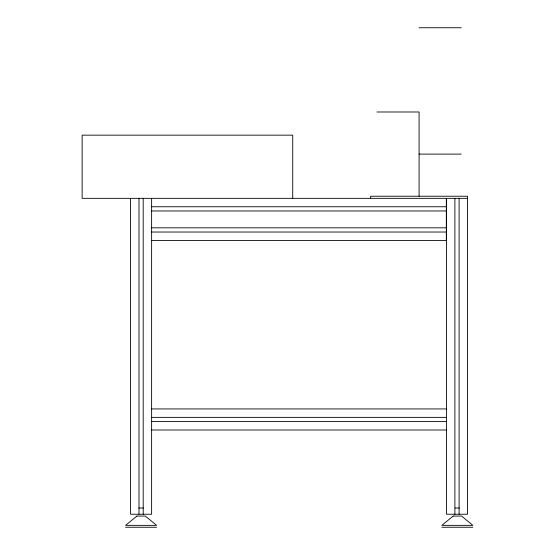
<?xml version="1.0" encoding="UTF-8"?>
<svg xmlns="http://www.w3.org/2000/svg" width="555" height="555" viewBox="0 0 555 555"><rect width="100%" height="100%" fill="white"/><g stroke="black" fill="none" stroke-linecap="round" stroke-linejoin="round"><path stroke-width="0.83" d="M419.087 27.75L461.212 27.75M376.97 111.992L419.087 111.992L419.087 196.227M419.087 154.11L461.212 154.11M467.525 198.336L82.133 198.336L82.133 135.156L292.728 135.156L292.728 198.336M151.626 206.758L446.324 206.758M151.626 210.969L446.324 210.969M151.626 227.821L446.324 227.821M151.626 232.032L446.324 232.032M151.626 240.454L446.47 240.454M151.626 408.938L446.47 408.938M151.626 417.36L446.47 417.36M151.626 421.571L446.47 421.571M151.626 429.993L446.47 429.993M138.826 508.019L143.37 508.019M455.093 508.019L459.276 508.019M125.59 527.25L156.6 527.25M441.863 527.25L472.867 527.25M459.103 198.336L459.103 514.235M454.892 198.336L454.892 514.235M446.47 198.336L446.47 514.235L467.525 514.235L467.525 196.227L370.65 196.227L370.65 198.336M446.324 198.336L446.324 240.454M151.626 198.336L151.626 514.235L130.571 514.235L130.571 198.336M143.204 198.336L143.204 514.235M138.993 198.336L138.993 514.235M136.898 516.06L125.59 525.356L156.6 525.356L145.299 516.06L136.898 516.06M453.164 516.06L441.863 525.356L472.867 525.356L461.566 516.06L453.164 516.06"/></g></svg>
